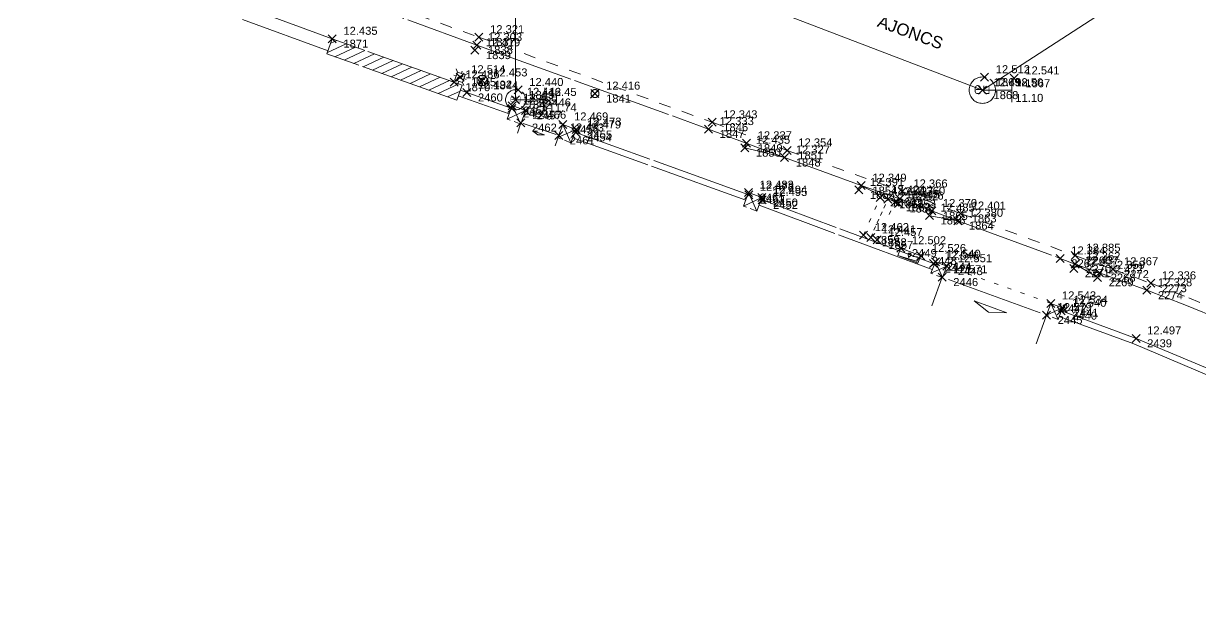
# Model space of a CAD drawing. Header units: metres. Extents: x 1224602 to 1224842, y 7187490 to 7187733.
# Drawn here: x 1224777.69 to 1224807.11, y 7187675.92 to 7187690.28 of the extents above; entities that cross this region are included whole.
import ezdxf
from ezdxf.enums import TextEntityAlignment as Align

# ---------------------------------------------------------------- set-up
doc = ezdxf.new("R2010")
doc.units = ezdxf.units.M
doc.header["$PDMODE"] = 3
doc.header["$PDSIZE"] = 0.1
for name, pattern in [('LL_0822', [2.5, 2.5, 0]), ('LL_0824', [0.35, 0.1, -0.25]), ('LL_0827', [0.2, 0.1, -0.1]), ('LL_0829', [0.6, 0.3, -0.3]), ('SL_1144', [2.5, 2.5, 0]), ('SL_1146', [2.5, 2.5, 0]), ('Socle_Continu', [2.5, 2.5, 0])]:
    doc.linetypes.add(name, pattern=pattern)
for name, color, linetype, lineweight in [('CLOTH_SCS', 212, 'Socle_Continu', 13), ('CLOTU_SCS', 212, 'Socle_Continu', 13), ('EAUPO_SCS', 140, 'Socle_Continu', 13), ('ELECT_SCS', 1, 'Socle_Continu', 13), ('GAZFL_SCS', 40, 'Socle_Continu', 13), ('HABIL_SCI', 7, 'Socle_Continu', 13), ('SIGTA_SCI', 7, 'Socle_Continu', 13), ('SIGTM_SCI', 1, 'Socle_Continu', 13), ('SIGTO_SCI', 255, 'Socle_Continu', 13), ('TELEC_SCS', 3, 'Socle_Continu', 13), ('VOIRI_SCS', 7, 'Socle_Continu', 13)]:
    doc.layers.add(name, color=color, linetype=linetype, lineweight=lineweight)
for name, color, linetype, lineweight, true_color in [('EAUUS_PSI', 7, 'Socle_Continu', 13, 0x7f3f00), ('EAUUS_SCS', 7, 'Socle_Continu', 13, 0x7f3f00), ('EAUUS_SCT', 7, 'Socle_Continu', 13, 0x7f3f00)]:
    doc.layers.add(name, color=color, linetype=linetype, lineweight=lineweight, true_color=true_color)
doc.styles.add('Reseaux', font='arial.ttf')
doc.styles.get("Standard").update_dxf_attribs({"font": 'arial.ttf'})
doc.linetypes.add('CL_0181', pattern='A,3,-0.15,0.4,-0.381,["eu",Standard,S=0.254,R=0,X=-0.2,Y=-0.1],-0.381,0.4,-0.15', length=4.862)

# ---------------------------------------------------------------- blocks, each defined once
blk = doc.blocks.new('YP_1521')
at = {"layer": 'SIGTO_SCI', "color": 7, "linetype": 'Socle_Continu'}
blk.add_point((0, 0), dxfattribs=at)
at = {"layer": 'SIGTA_SCI', "linetype": 'Socle_Continu'}
blk.add_attdef('ALT', (0.278, 0.099), '', height=0.2, dxfattribs=at)
at = {"layer": 'SIGTA_SCI', "linetype": 'Socle_Continu', "flags": 9}
blk.add_attdef('CALQUE_ALT', (1.69, -1.18), '', height=0.2, dxfattribs=at)
at = {"layer": 'SIGTM_SCI', "linetype": 'Socle_Continu'}
blk.add_attdef('MAT', (0.278, -0.223), '', height=0.2, dxfattribs=at)
at = {"layer": 'SIGTM_SCI', "linetype": 'Socle_Continu', "flags": 9}
blk.add_attdef('CALQUE_MAT', (1.69, -1.501), '', height=0.2, dxfattribs=at)
at = {"layer": 'SIGTO_SCI', "linetype": 'Socle_Continu', "flags": 9}
for tag, p in [('ID', (1.69, 0.105)), ('NATURE', (1.69, -0.216)), ('FAMILLE', (1.69, -0.538)), ('CALQUE', (1.69, -0.859)), ('PCRS', (1.69, -1.823))]:
    blk.add_attdef(tag, p, '', height=0.2, dxfattribs=at)
blk = doc.blocks.new('AP_0001')
at = {"layer": 'EAUPO_SCS', "linetype": 'Socle_Continu'}
blk.add_line((0.113, 0.113), (-0.113, -0.113), dxfattribs=at)
blk.add_circle((0, 0), 0.1, dxfattribs=at)
at = {"layer": 'EAUPO_SCS', "linetype": 'Socle_Continu', "flags": 9}
for tag, p in [('ID', (0.809, 0.507)), ('NATURE', (0.809, 0.186)), ('FAMILLE', (0.809, -0.135)), ('CALQUE', (0.809, -0.456)), ('PCRS', (0.809, -0.778))]:
    blk.add_attdef(tag, p, '', height=0.2, dxfattribs=at)
blk = doc.blocks.new('CP_0162')
at = {"layer": 'EAUUS_SCS', "linetype": 'Socle_Continu', "const_width": 0.025, "flags": 128}
for points in [[(-0.063, -0.111), (-0.174, -0.111, -0.405328), (-0.241, -0.045), (-0.241, 0.067, -0.999132), (-0.063, 0.067), (-0.063, 0.022), (-0.218, 0.022)], [(0.048, 0.155), (0.048, -0.034, 0.410802), (0.125, -0.111), (0.225, -0.111), (0.225, 0.155)]]:
    blk.add_lwpolyline(points, format="xyb", dxfattribs=at)
at = {"layer": 'EAUUS_SCS', "linetype": 'Socle_Continu'}
blk.add_circle((0, 0), 0.5, dxfattribs=at)
at = {"layer": 'EAUUS_SCS', "linetype": 'Socle_Continu', "flags": 9}
for tag, p in [('ID', (0.918, 0.522)), ('NATURE', (0.918, 0.2)), ('FAMILLE', (0.918, -0.121)), ('CALQUE', (0.918, -0.442)), ('PCRS', (0.918, -0.763))]:
    blk.add_attdef(tag, p, '', height=0.2, dxfattribs=at)
blk = doc.blocks.new('IP_0641')
at = {"layer": 'TELEC_SCS', "linetype": 'Socle_Continu'}
h = blk.add_hatch(color=256, dxfattribs=at)
edge = h.paths.add_edge_path()
edge.add_ellipse((0.09, 0.082), major_axis=(0.0254, 0.0254), ratio=1, start_angle=269.15333, end_angle=449.15333, ccw=False)
edge.add_ellipse((0.09, 0.082), major_axis=(0.0254, 0.0254), ratio=1, start_angle=89.15333, end_angle=269.15333, ccw=False)
h = blk.add_hatch(color=256, dxfattribs=at)
edge = h.paths.add_edge_path()
edge.add_ellipse((-0.074, -0.082), major_axis=(0.0254, 0.0254), ratio=1, start_angle=269.09778, end_angle=449.09778, ccw=False)
edge.add_ellipse((-0.074, -0.082), major_axis=(0.0254, 0.0254), ratio=1, start_angle=89.09778, end_angle=269.09778, ccw=False)
at = {"layer": 'TELEC_SCS', "linetype": 'Socle_Continu', "flags": 128}
blk.add_lwpolyline([(0.109, -0.25), (0.257, -0.102), (0.257, 0.102), (0.109, 0.25), (-0.094, 0.25), (-0.243, 0.102), (-0.243, -0.102), (-0.094, -0.25)], close=True, dxfattribs=at)
at = {"layer": 'TELEC_SCS', "linetype": 'Socle_Continu'}
for points in [[(0.09, 0.118, 0.04668), (0.058, 0.121, 0.098491), (-0.007, 0.108, 0.098491), (-0.063, 0.071, 0.098491), (-0.1, 0.015, 0.098491), (-0.113, -0.05, 0.04668), (-0.11, -0.082, 0.098491)], [(0.065, 0.108, 0.003694), (0.065, 0.107, 0.098491), (0.057, 0.096, 0.098491), (0.054, 0.082, 0.098491), (0.057, 0.068, 0.098491), (0.065, 0.057, 0.098491), (0.076, 0.049, 0.098491), (0.09, 0.046, 0.098491), (0.104, 0.049, 0.094763), (0.115, 0.056, 0.098491)], [(0.115, 0.056, 0.003694), (0.115, 0.057, 0.098491), (0.123, 0.068, 0.098491), (0.126, 0.082, 0.098491), (0.123, 0.096, 0.098491), (0.115, 0.107, 0.098491), (0.104, 0.115, 0.098491), (0.09, 0.118, 0.098491), (0.076, 0.115, 0.094763), (0.065, 0.108, 0.098491)], [(-0.099, -0.056, 0.003937), (-0.1, -0.057, 0.098491), (-0.107, -0.068, 0.098491), (-0.11, -0.082, 0.098491), (-0.107, -0.096, 0.098491), (-0.1, -0.107, 0.098491), (-0.088, -0.115, 0.098491), (-0.074, -0.118, 0.098491), (-0.06, -0.115, 0.094518), (-0.049, -0.108, 0.098491)], [(-0.049, -0.108, 0.003937), (-0.049, -0.107, 0.098491), (-0.041, -0.096, 0.098491), (-0.038, -0.082, 0.098491), (-0.041, -0.068, 0.098491), (-0.049, -0.057, 0.098491), (-0.06, -0.049, 0.098491), (-0.074, -0.046, 0.098491), (-0.088, -0.049, 0.094518), (-0.099, -0.056, 0.098491)]]:
    blk.add_lwpolyline(points, format="xyb", dxfattribs=at)
at = {"layer": 'TELEC_SCS', "linetype": 'Socle_Continu', "flags": 9}
for tag, p in [('ID', (0.795, 0.57)), ('NATURE', (0.795, 0.248)), ('FAMILLE', (0.795, -0.073)), ('CALQUE', (0.795, -0.394)), ('PCRS', (0.795, -0.715))]:
    blk.add_attdef(tag, p, '', height=0.2, dxfattribs=at)
blk = doc.blocks.new('FP_0402')
at = {"layer": 'ELECT_SCS', "color": 193, "linetype": 'Socle_Continu'}
for p, q in [((-0.325, 0.325), (-0.203, 0.203)), ((0, 0.203), (0, 0.325)), ((0.203, 0.203), (0.325, 0.325)), ((-0.203, 0), (-0.325, 0)), ((-0.203, -0.203), (-0.325, -0.325)), ((0, -0.203), (0, -0.325)), ((0.203, 0), (0.325, 0)), ((0.325, -0.325), (0.203, -0.203))]:
    blk.add_line(p, q, dxfattribs=at)
at = {"layer": 'ELECT_SCS', "color": 193, "linetype": 'Socle_Continu', "flags": 128}
blk.add_lwpolyline([(0.203, 0.203), (-0.203, 0.203), (-0.203, -0.203), (0.203, -0.203)], close=True, dxfattribs=at)
at = {"layer": 'ELECT_SCS', "linetype": 'Socle_Continu', "flags": 128}
blk.add_lwpolyline([(-0.119, -0.115), (-0.014, 0.066), (0.015, 0.019), (0.115, 0.117), (0.012, -0.071), (-0.016, -0.017), (-0.119, -0.115)], dxfattribs=at)
at = {"layer": 'ELECT_SCS', "linetype": 'Socle_Continu', "flags": 9}
for tag, p in [('ID', (0.819, 0.562)), ('NATURE', (0.819, 0.241)), ('FAMILLE', (0.819, -0.081)), ('CALQUE', (0.819, -0.402)), ('PCRS', (0.819, -0.723))]:
    blk.add_attdef(tag, p, '', height=0.2, dxfattribs=at)
blk = doc.blocks.new('LP_0842')
at = {"layer": 'VOIRI_SCS', "linetype": 'Socle_Continu', "flags": 128}
blk.add_lwpolyline([(1, 0), (1, 0.5), (0, 0)], dxfattribs=at)
at = {"layer": 'VOIRI_SCS', "linetype": 'Socle_Continu', "flags": 9}
for tag, p in [('ID', (1.488, 0.614)), ('NATURE', (1.488, 0.292)), ('FAMILLE', (1.488, -0.029)), ('CALQUE', (1.488, -0.35)), ('PCRS', (1.488, -0.672))]:
    blk.add_attdef(tag, p, '', height=0.2, dxfattribs=at)
blk = doc.blocks.new('LP_0841')
at = {"layer": 'VOIRI_SCS', "linetype": 'Socle_Continu', "flags": 128}
blk.add_lwpolyline([(0, 0), (0, 0.5), (1, 0)], dxfattribs=at)
at = {"layer": 'VOIRI_SCS', "linetype": 'Socle_Continu', "flags": 9}
for tag, p in [('ID', (1.428, 0.548)), ('NATURE', (1.428, 0.227)), ('FAMILLE', (1.428, -0.095)), ('CALQUE', (1.428, -0.416)), ('PCRS', (1.428, -0.737))]:
    blk.add_attdef(tag, p, '', height=0.2, dxfattribs=at)
blk = doc.blocks.new('CP_0161')
at = {"layer": 'EAUUS_SCS', "linetype": 'Socle_Continu', "const_width": 0.0333, "flags": 128}
for points in [[(-0.071, -0.125), (-0.195, -0.125, -0.405328), (-0.27, -0.05), (-0.27, 0.075, -0.999132), (-0.071, 0.075), (-0.071, 0.025), (-0.245, 0.025)], [(0.054, 0.175), (0.054, -0.038, 0.410802), (0.141, -0.125), (0.253, -0.125), (0.253, 0.175)]]:
    blk.add_lwpolyline(points, format="xyb", dxfattribs=at)
at = {"layer": 'EAUUS_SCS', "linetype": 'Socle_Continu'}
blk.add_circle((0, 0), 0.5, dxfattribs=at)
at = {"layer": 'EAUUS_SCS', "linetype": 'Socle_Continu', "flags": 9}
for tag, p in [('NATURE', (0.989, 0.255)), ('ID', (0.989, 0.577)), ('FAMILLE', (0.989, -0.066)), ('CALQUE', (0.989, -0.387)), ('TYPE', (0.989, -1.03)), ('PCRS', (0.989, -0.709))]:
    blk.add_attdef(tag, p, '', height=0.2, dxfattribs=at)
blk = doc.blocks.new('SP_1162')
at = {"layer": 'CLOTU_SCS', "linetype": 'Socle_Continu'}
for p, q in [((0, 0), (1, 1)), ((0, 1), (1, 0))]:
    blk.add_line(p, q, dxfattribs=at)
at = {"layer": 'CLOTU_SCS', "linetype": 'Socle_Continu', "flags": 128}
blk.add_lwpolyline([(1, 0), (0, 0), (0, 1), (1, 1)], close=True, dxfattribs=at)
at = {"layer": 'CLOTU_SCS', "linetype": 'Socle_Continu', "flags": 9}
for tag, p in [('NATURE', (1.089, -0.022)), ('ID', (1.089, 0.299)), ('CALQUE', (1.089, -0.665)), ('FAMILLE', (1.089, -0.344)), ('PCRS', (1.089, -0.986))]:
    blk.add_attdef(tag, p, '', height=0.2, dxfattribs=at)
blk = doc.blocks.new('SP_1161')
at = {"layer": 'CLOTU_SCS', "linetype": 'Socle_Continu'}
for p, q in [((0, 0), (0, 0.275)), ((1, 0.275), (1, 0)), ((0.5, 0.154), (0.344, 0.103)), ((0.656, 0.103), (0.5, 0.154)), ((0.062, 0), (0.938, 0)), ((0.344, 0.103), (0.656, 0.103))]:
    blk.add_line(p, q, dxfattribs=at)
at = {"layer": 'CLOTU_SCS', "linetype": 'Socle_Continu', "flags": 9}
for tag, p in [('ID', (1.36, 0.385)), ('NATURE', (1.36, 0.064)), ('FAMILLE', (1.36, -0.257)), ('CALQUE', (1.36, -0.579)), ('PCRS', (1.36, -0.9))]:
    blk.add_attdef(tag, p, '', height=0.2, dxfattribs=at)
blk = doc.blocks.new('JP_0703')
at = {"layer": 'GAZFL_SCS', "linetype": 'Socle_Continu'}
blk.add_hatch(color=256, dxfattribs=at).paths.add_polyline_path([(0, 0), (0, 0.359), (1, 0.359), (0.088, 0.3)])
h = blk.add_hatch(color=256, dxfattribs=at)
edge = h.paths.add_edge_path()
edge.add_line((0.505, 0.179), (0.471, 0.106))
edge.add_line((0.471, 0.106), (0.471, 0.096))
edge.add_ellipse((0.505, 0.099), major_axis=(-0.0336, 0), ratio=0.758629, start_angle=5.446, end_angle=174.554)
edge.add_line((0.538, 0.096), (0.538, 0.106))
edge.add_line((0.538, 0.106), (0.505, 0.179))
at = {"layer": 'GAZFL_SCS', "linetype": 'Socle_Continu', "flags": 128}
blk.add_lwpolyline([(0, 0.359), (0, 0), (1, 0), (1, 0.359)], close=True, dxfattribs=at)
at = {"layer": 'GAZFL_SCS', "linetype": 'Socle_Continu'}
blk.add_lwpolyline([(0, 0), (0, 0.359), (1, 0.359), (0.088, 0.3)], close=True, dxfattribs=at)
blk.add_lwpolyline([(0.578, 0.106), (0.578, 0.124), (0.505, 0.281), (0.432, 0.124), (0.432, 0.106, 0.066358), (0.436, 0.095, 0.1059), (0.452, 0.076, 0.086348), (0.476, 0.064, 0.076263), (0.505, 0.059, 0.076263), (0.534, 0.064, 0.086348), (0.557, 0.076, 0.1059), (0.574, 0.095, 0.066358)], format="xyb", close=True, dxfattribs=at)
at = {"layer": 'GAZFL_SCS', "linetype": 'Socle_Continu', "flags": 9}
for tag, p in [('NATURE', (1.013, 0.374)), ('ID', (1.013, 0.696)), ('FAMILLE', (1.013, 0.053)), ('CALQUE', (1.013, -0.268)), ('PCRS', (1.013, -0.589))]:
    blk.add_attdef(tag, p, '', height=0.2, dxfattribs=at)
blk = doc.blocks.new('ZP_1565')
at = {"layer": 'HABIL_SCI', "linetype": 'Socle_Continu'}
blk.add_attdef('TYPE', text='', height=0.3, dxfattribs=at).set_placement((0, 0), align=Align.MIDDLE_CENTER)
at = {"layer": 'HABIL_SCI', "linetype": 'Socle_Continu', "flags": 9}
for tag, p in [('ID', (0.547, -0.599)), ('NATURE', (0.547, -0.92)), ('FAMILLE', (0.547, -1.242)), ('CALQUE', (0.547, -1.563)), ('PCRS', (0.533, -1.833))]:
    blk.add_attdef(tag, p, '', height=0.2, dxfattribs=at)
blk = doc.blocks.new('CP_2101')
at = {"layer": 'EAUUS_PSI', "linetype": 'Socle_Continu'}
blk.add_line((0.733, 0), (0, 0), dxfattribs=at)
at = {"layer": 'EAUUS_PSI', "linetype": 'Socle_Continu', "flags": 128}
blk.add_lwpolyline([(0.733, -0.3), (0.733, 0.3)], dxfattribs=at)
at = {"layer": 'EAUUS_PSI', "linetype": 'Socle_Continu'}
blk.add_point((0, 0), dxfattribs=at)
at = {"layer": 'EAUUS_PSI', "linetype": 'Socle_Continu', "style": 'Reseaux', "flags": 9}
for tag, p in [('ID', (2.525, 0.541)), ('NATURE', (2.525, 0.22))]:
    blk.add_attdef(tag, p, '', height=0.2, dxfattribs=at)
at = {"layer": 'EAUUS_PSI', "linetype": 'Socle_Continu'}
for tag, p in [('TAMPON', (0.824, 0.196)), ('RADIER', (0.824, -0.192))]:
    blk.add_attdef(tag, text='', height=0.2, dxfattribs=at).set_placement(p, align=Align.MIDDLE_LEFT)
at = {"layer": 'EAUUS_PSI', "linetype": 'Socle_Continu', "flags": 9}
for tag, p in [('FAMILLE', (2.525, -0.101)), ('CALQUE', (2.525, -0.423))]:
    blk.add_attdef(tag, p, '', height=0.2, dxfattribs=at)

msp = doc.modelspace()

# ---------------------------------------------------------------- hatches: boundary and pattern name
at = {"layer": 'CLOTH_SCS', "linetype": 'Socle_Continu'}
h = msp.add_hatch(dxfattribs=at)
h.set_pattern_fill('SL_1144', color=256, angle=340, pattern_type=2)
h.set_pattern_definition([(25, (22.03562, 12.39095), (-0.0739581958046, 0.1586038627314), [])])
h.paths.add_polyline_path([(1224785.407, 7187689.905), (1224785.273, 7187689.528), (1224788.519, 7187688.37), (1224788.653, 7187688.747)])

# ---------------------------------------------------------------- linework, layer by layer
at = {"layer": 'CLOTU_SCS', "linetype": 'SL_1146'}
for points in [[(1224785.407, 7187689.905, 12.435), (1224783.27, 7187690.69, 12.43)], [(1224785.3, 7187689.604, 12.441), (1224783.162, 7187690.389, 12.436)], [(1224789.828, 7187688.026, 12.468), (1224788.557, 7187688.478, 12.492)], [(1224789.878, 7187688.167, 12.455), (1224788.771, 7187688.561, 12.492), (1224788.608, 7187688.619, 12.489)], [(1224795.794, 7187686.017, 12.478), (1224791.493, 7187687.565, 12.479), (1224791.478, 7187687.571, 12.478)], [(1224795.742, 7187685.876, 12.485), (1224791.423, 7187687.431, 12.461)], [(1224800.406, 7187684.138, 12.554), (1224796.076, 7187685.745, 12.498)], [(1224800.461, 7187684.278, 12.547), (1224800.438, 7187684.287, 12.546), (1224796.128, 7187685.886, 12.494)], [(1224815.39, 7187676.023, 12.229), (1224814.044, 7187677.465, 12.287), (1224812.563, 7187678.701, 12.327), (1224810.861, 7187679.934, 12.377), (1224809.104, 7187680.844, 12.422), (1224807.331, 7187681.647, 12.463), (1224805.498, 7187682.419, 12.497), (1224803.632, 7187683.108, 12.54)], [(1224815.39, 7187676.023, 12.229), (1224815.28, 7187675.92, 12.254), (1224813.941, 7187677.356, 12.291), (1224812.471, 7187678.583, 12.33), (1224810.782, 7187679.806, 12.376), (1224809.039, 7187680.709, 12.422), (1224807.271, 7187681.51, 12.465), (1224805.443, 7187682.28, 12.516), (1224803.579, 7187682.967, 12.561)]]:
    msp.add_polyline3d(points, dxfattribs=at)
at = {"layer": 'CLOTU_SCS', "linetype": 'SL_1144'}
for points in [[(1224788.653, 7187688.747, 12.499), (1224788.519, 7187688.37, 12.491), (1224785.273, 7187689.528, 12.442), (1224785.407, 7187689.905, 12.435)], [(1224788.653, 7187688.747, 12.499), (1224785.407, 7187689.905, 12.435)]]:
    msp.add_polyline3d(points, dxfattribs=at)
at = {"layer": 'EAUUS_SCT', "linetype": 'CL_0181'}
for points in [[(1224801.657, 7187688.62, 11.1), (1224766.157, 7187702.184, 10.91)], [(1224817.696, 7187698.995, 11.31), (1224801.657, 7187688.62, 11.1)], [(1224789.991, 7187688.38, 11.74), (1224789.998, 7187693.075, 11.038)]]:
    msp.add_polyline3d(points, dxfattribs=at)
at = {"layer": 'VOIRI_SCS', "linetype": 'LL_0829'}
msp.add_polyline3d([(1224782.465, 7187692.323, 12.267), (1224789.073, 7187689.945, 12.321), (1224794.902, 7187687.818, 12.343), (1224796.778, 7187687.116, 12.354), (1224799.656, 7187686.091, 12.366), (1224801.113, 7187685.539, 12.401), (1224803.978, 7187684.486, 12.385), (1224804.92, 7187684.146, 12.367), (1224805.867, 7187683.795, 12.336), (1224806.817, 7187683.428, 12.319), (1224807.761, 7187683.045, 12.301)], dxfattribs=at)
at = {"layer": 'VOIRI_SCS', "linetype": 'LL_0822'}
msp.add_polyline3d([(1224782.409, 7187692.163, 12.248), (1224789.02, 7187689.748, 12.303), (1224794.812, 7187687.649, 12.333), (1224796.715, 7187686.936, 12.327), (1224798.63, 7187686.235, 12.349), (1224799.594, 7187685.906, 12.36), (1224800.392, 7187685.602, 12.37), (1224801.043, 7187685.358, 12.38), (1224803.602, 7187684.417, 12.384), (1224803.974, 7187684.275, 12.362), (1224804.587, 7187684.058, 12.359), (1224805.769, 7187683.62, 12.328), (1224806.716, 7187683.256, 12.338), (1224807.657, 7187682.876, 12.317)], dxfattribs=at)
at = {"layer": 'VOIRI_SCS', "linetype": 'LL_0824'}
for points in [[(1224791.173, 7187687.765, 12.469), (1224790.241, 7187688.114, 12.446)], [(1224798.689, 7187685, 12.462), (1224799.102, 7187685.939, 12.424)], [(1224799.031, 7187684.878, 12.457), (1224799.468, 7187685.818, 12.445)], [(1224803.368, 7187683.294, 12.543), (1224800.768, 7187684.223, 12.551)]]:
    msp.add_polyline3d(points, dxfattribs=at)
at = {"layer": 'VOIRI_SCS', "linetype": 'LL_0827'}
msp.add_polyline3d([(1224798.866, 7187684.942, 12.441), (1224799.295, 7187685.894, 12.427)], dxfattribs=at)

# ---------------------------------------------------------------- block references
at = {"layer": 'CLOTU_SCS', "color": 6, "linetype": 'Socle_Continu'}
for p, xscale, yscale, rotation in [((1224790.241, 7187688.114, 12.446), 0.3598128500132903, 0.3598128500132903, 160.5800511419194), ((1224791.504, 7187687.635, 12.473), 0.3555102064441847, 0.3555102064441847, 158.5502118061995), ((1224796.146, 7187685.936, 12.494), 0.3583860206819945, 0.3583860206819945, 159.8158497314337), ((1224800.768, 7187684.223, 12.551), 0.3059888413290177, 0.3059888413290177, 158.700969474977), ((1224803.66, 7187683.184, 12.534), 0.3119255486129747, 0.3119255486129747, 159.4324529147347)]:
    msp.add_blockref('SP_1162', p, dxfattribs=dict(at, xscale=xscale, yscale=yscale, rotation=rotation))
at = {"layer": 'CLOTU_SCS', "linetype": 'Socle_Continu'}
for p, xscale, yscale, rotation in [((1224791.066, 7187687.489, 12.453), 0.9968822569720363, 0.9968822569720363, 161.348620619788), ((1224803.26, 7187683.001, 12.579), 2.774873784556567, 2.774873784556567, 160.0306656799823)]:
    msp.add_blockref('SP_1161', p, dxfattribs=dict(at, xscale=xscale, yscale=yscale, rotation=rotation))
at = {"layer": 'EAUPO_SCS', "linetype": 'Socle_Continu'}
msp.add_blockref('AP_0001', (1224791.974, 7187688.535, 12.416), dxfattribs=at)
at = {"layer": 'EAUUS_PSI', "linetype": 'Socle_Continu'}
ref = msp.add_blockref('CP_2101', (1224789.991, 7187688.38, 12.446), dxfattribs=at)
ref.add_attrib('TAMPON', '12.45', dxfattribs={"linetype": 'Socle_Continu', "height": 0.2}).set_placement((1224790.815, 7187688.576), align=Align.MIDDLE_LEFT)
ref.add_attrib('RADIER', '11.74', dxfattribs={"linetype": 'Socle_Continu', "height": 0.2}).set_placement((1224790.815, 7187688.188), align=Align.MIDDLE_LEFT)
ref = msp.add_blockref('CP_2101', (1224801.657, 7187688.62, 12.498), dxfattribs=at)
ref.add_attrib('TAMPON', '12.50', dxfattribs={"linetype": 'Socle_Continu', "height": 0.2}).set_placement((1224802.481, 7187688.816), align=Align.MIDDLE_LEFT)
ref.add_attrib('RADIER', '11.10', dxfattribs={"linetype": 'Socle_Continu', "height": 0.2}).set_placement((1224802.481, 7187688.428), align=Align.MIDDLE_LEFT)
at = {"layer": 'EAUUS_SCS', "linetype": 'Socle_Continu'}
for name, p, xscale, yscale in [('CP_0161', (1224801.657, 7187688.62, 12.498), 0.6604639621547007, 0.6604639621547007), ('CP_0162', (1224789.991, 7187688.38, 12.446), 0.5039595103134396, 0.5039595103134396)]:
    msp.add_blockref(name, p, dxfattribs=dict(at, xscale=xscale, yscale=yscale))
at = {"layer": 'ELECT_SCS', "linetype": 'Socle_Continu', "xscale": 0.5, "yscale": 0.5, "rotation": 160.3656577165432}
msp.add_blockref('FP_0402', (1224788.601, 7187688.944, 12.514), dxfattribs=at)
at = {"layer": 'GAZFL_SCS', "linetype": 'Socle_Continu', "xscale": 0.5355362267499694, "yscale": 0.5355362267499694, "rotation": 158.7317123542487}
msp.add_blockref('JP_0703', (1224800.117, 7187684.478, 12.526), dxfattribs=at)
at = {"layer": 'HABIL_SCI', "linetype": 'Socle_Continu', "rotation": 339.9510086463645}
msp.add_blockref('ZP_1565', (1224789.523, 7187693.838), dxfattribs=at).add_auto_attribs({'TYPE': 'RUE                                                   RESIDENCE                                                   DES                                                   AJONCS'})
at = {"layer": 'SIGTO_SCI', "linetype": 'Socle_Continu'}
for p, values in [((1224785.407, 7187689.905, 12.435), {'ALT': '12.435', 'MAT': '1871'}), ((1224789.073, 7187689.945, 12.321), {'ALT': '12.321', 'MAT': '1837'}), ((1224788.971, 7187689.619, 12.419), {'ALT': '12.419', 'MAT': '1839'}), ((1224789.02, 7187689.748, 12.303), {'ALT': '12.303', 'MAT': '1838'}), ((1224788.601, 7187688.944, 12.514), {'ALT': '12.514', 'MAT': '1845'}), ((1224801.714, 7187688.945, 12.512), {'ALT': '12.512', 'MAT': '1869'}), ((1224788.456, 7187688.818, 12.486), {'ALT': '12.486', 'MAT': '1870'}), ((1224789.153, 7187688.865, 12.453), {'ALT': '12.453', 'MAT': '1844'}), ((1224802.453, 7187688.916, 12.541), {'ALT': '12.541', 'MAT': '1867'}), ((1224788.771, 7187688.561, 12.492), {'ALT': '12.492', 'MAT': '2460'}), ((1224789.991, 7187688.38, 12.446), {'ALT': '12.446', 'MAT': '1842'}), ((1224790.053, 7187688.625, 12.44), {'ALT': '12.440', 'MAT': '1843'}), ((1224791.974, 7187688.535, 12.416), {'ALT': '12.416', 'MAT': '1841'}), ((1224801.657, 7187688.62, 12.498), {'ALT': '12.498', 'MAT': '1868'}), ((1224789.893, 7187688.162, 12.455), {'ALT': '12.455', 'MAT': '2459'}), ((1224789.902, 7187688.233, 12.45), {'ALT': '12.450', 'MAT': '2458'}), ((1224790.241, 7187688.114, 12.446), {'ALT': '12.446', 'MAT': '2457'}), ((1224790.121, 7187687.808, 12.466), {'ALT': '12.466', 'MAT': '2462'}), ((1224791.173, 7187687.765, 12.469), {'ALT': '12.469', 'MAT': '2456'}), ((1224794.902, 7187687.818, 12.343), {'ALT': '12.343', 'MAT': '1846'}), ((1224791.066, 7187687.489, 12.453), {'ALT': '12.453', 'MAT': '2461'}), ((1224791.493, 7187687.565, 12.479), {'ALT': '12.479', 'MAT': '2454'}), ((1224791.504, 7187687.635, 12.473), {'ALT': '12.473', 'MAT': '2455'}), ((1224794.812, 7187687.649, 12.333), {'ALT': '12.333', 'MAT': '1847'}), ((1224795.72, 7187687.182, 12.435), {'ALT': '12.435', 'MAT': '1850'}), ((1224795.764, 7187687.294, 12.337), {'ALT': '12.337', 'MAT': '1849'}), ((1224796.715, 7187686.936, 12.327), {'ALT': '12.327', 'MAT': '1848'}), ((1224796.778, 7187687.116, 12.354), {'ALT': '12.354', 'MAT': '1851'}), ((1224795.81, 7187686.06, 12.483), {'ALT': '12.483', 'MAT': '2451'}), ((1224795.817, 7187686.009, 12.478), {'ALT': '12.478', 'MAT': '2453'}), ((1224798.569, 7187686.127, 12.391), {'ALT': '12.391', 'MAT': '1855'}), ((1224798.63, 7187686.235, 12.349), {'ALT': '12.349', 'MAT': '1854'}), ((1224799.656, 7187686.091, 12.366), {'ALT': '12.366', 'MAT': '1852'}), ((1224796.146, 7187685.936, 12.494), {'ALT': '12.494', 'MAT': '2450'}), ((1224796.149, 7187685.878, 12.495), {'ALT': '12.495', 'MAT': '2452'}), ((1224799.102, 7187685.939, 12.424), {'ALT': '12.424', 'MAT': '1860'}), ((1224799.295, 7187685.894, 12.427), {'ALT': '12.427', 'MAT': '1861'}), ((1224799.468, 7187685.818, 12.445), {'ALT': '12.445', 'MAT': '1862'}), ((1224799.557, 7187685.787, 12.476), {'ALT': '12.476', 'MAT': '1856'}), ((1224799.594, 7187685.906, 12.36), {'ALT': '12.360', 'MAT': '1853'}), ((1224800.334, 7187685.488, 12.485), {'ALT': '12.485', 'MAT': '1866'}), ((1224800.392, 7187685.602, 12.37), {'ALT': '12.370', 'MAT': '1865'}), ((1224801.113, 7187685.539, 12.401), {'ALT': '12.401', 'MAT': '1863'}), ((1224801.043, 7187685.358, 12.38), {'ALT': '12.380', 'MAT': '1864'}), ((1224798.689, 7187685, 12.462), {'ALT': '12.462', 'MAT': '1859'}), ((1224798.866, 7187684.942, 12.441), {'ALT': '12.441', 'MAT': '1858'}), ((1224799.031, 7187684.878, 12.457), {'ALT': '12.457', 'MAT': '1857'}), ((1224799.618, 7187684.672, 12.502), {'ALT': '12.502', 'MAT': '2449'}), ((1224800.117, 7187684.478, 12.526), {'ALT': '12.526', 'MAT': '2448'}), ((1224800.438, 7187684.287, 12.546), {'ALT': '12.546', 'MAT': '2447'}), ((1224800.483, 7187684.334, 12.54), {'ALT': '12.540', 'MAT': '2444'}), ((1224800.768, 7187684.223, 12.551), {'ALT': '12.551', 'MAT': '2443'}), ((1224803.602, 7187684.417, 12.384), {'ALT': '12.384', 'MAT': '2267'}), ((1224803.974, 7187684.275, 12.362), {'ALT': '12.362', 'MAT': '2270'}), ((1224803.978, 7187684.486, 12.385), {'ALT': '12.385', 'MAT': '2266'}), ((1224800.652, 7187683.948, 12.571), {'ALT': '12.571', 'MAT': '2446'}), ((1224803.942, 7187684.168, 12.437), {'ALT': '12.437', 'MAT': '2271'}), ((1224804.537, 7187683.943, 12.472), {'ALT': '12.472', 'MAT': '2269'}), ((1224804.587, 7187684.058, 12.359), {'ALT': '12.359', 'MAT': '2268'}), ((1224804.92, 7187684.146, 12.367), {'ALT': '12.367', 'MAT': '2272'}), ((1224805.867, 7187683.795, 12.336), {'ALT': '12.336', 'MAT': '2273'}), ((1224805.769, 7187683.62, 12.328), {'ALT': '12.328', 'MAT': '2274'}), ((1224803.368, 7187683.294, 12.543), {'ALT': '12.543', 'MAT': '2442'}), ((1224803.625, 7187683.11, 12.54), {'ALT': '12.540', 'MAT': '2440'}), ((1224803.66, 7187683.184, 12.534), {'ALT': '12.534', 'MAT': '2441'}), ((1224803.26, 7187683.001, 12.579), {'ALT': '12.579', 'MAT': '2445'}), ((1224805.498, 7187682.419, 12.497), {'ALT': '12.497', 'MAT': '2439'})]:
    msp.add_blockref('YP_1521', p, dxfattribs=at).add_auto_attribs(values)
at = {"layer": 'TELEC_SCS', "linetype": 'Socle_Continu', "xscale": 0.5, "yscale": 0.5, "zscale": 0.5}
msp.add_blockref('IP_0641', (1224789.153, 7187688.865, 12.453), dxfattribs=at)
at = {"layer": 'VOIRI_SCS', "linetype": 'Socle_Continu'}
for name, p, xscale, yscale, zscale, rotation in [('LP_0842', (1224796.715, 7187686.936, 12.327), 1.0159, 0.241183395642197, 1.999999991071344, 159.3751313687328), ('LP_0841', (1224799.594, 7187685.906, 12.36), 1.0179, 0.249421498075423, 2.020296848148323, 161.1968043807688), ('LP_0842', (1224801.043, 7187685.358, 12.38), 0.6957, 0.255048380942256, 2.000000004710346, 159.4753217603484), ('LP_0841', (1224804.587, 7187684.058, 12.359), 0.6504, 0.249879051393303, 2.236991187508838, 160.5348210130216)]:
    msp.add_blockref(name, p, dxfattribs=dict(at, xscale=xscale, yscale=yscale, zscale=zscale, rotation=rotation))

doc.saveas('drawing.dxf')
